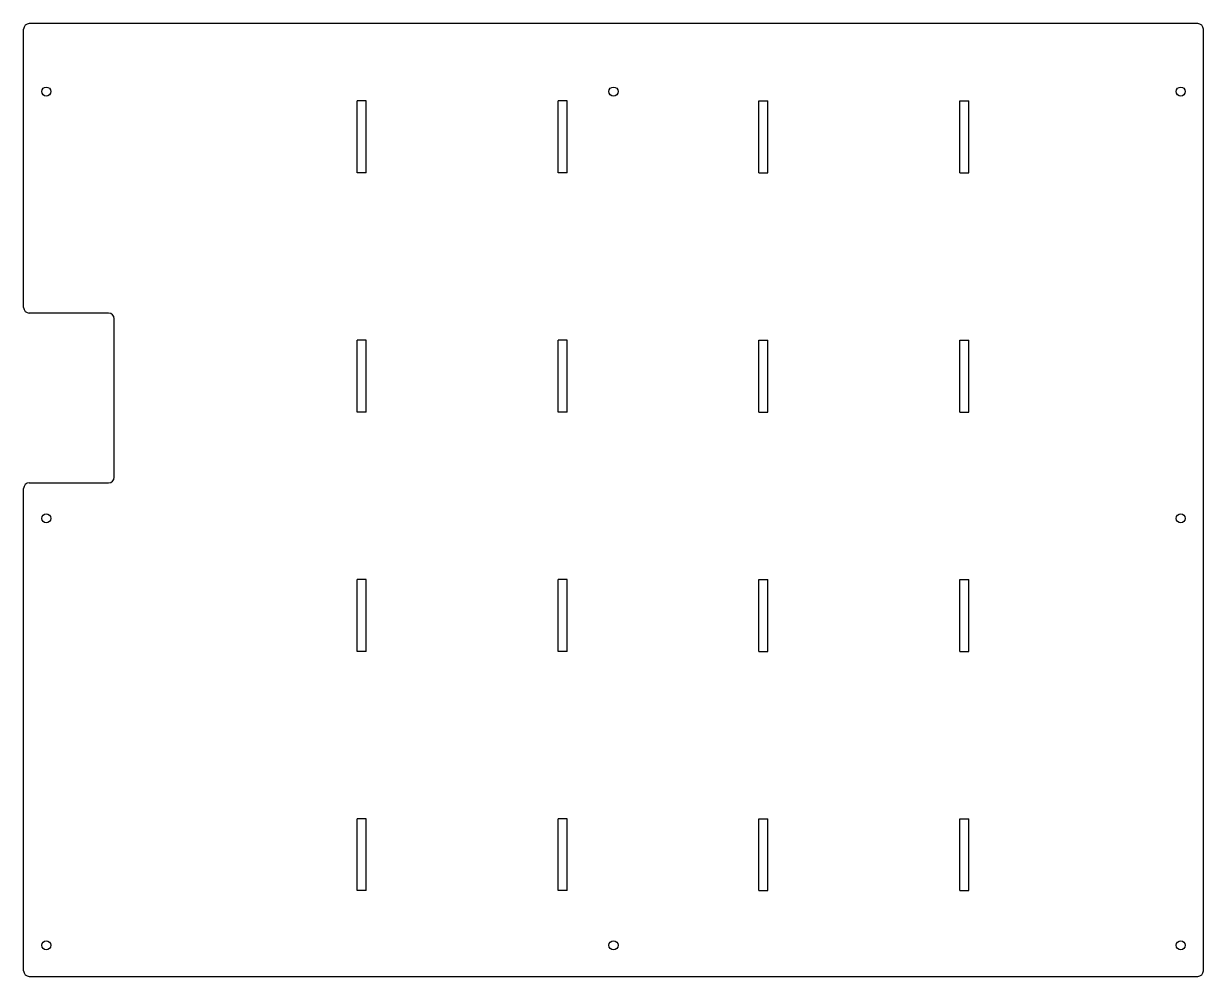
# Model space of a CAD drawing. Header units: millimetres. Extents: x -226 to 191, y 0 to 337.
import ezdxf

# ---------------------------------------------------------------- set-up
doc = ezdxf.new("R2010")
doc.units = ezdxf.units.MM

msp = doc.modelspace()

# ---------------------------------------------------------------- linework, layer by layer
at = {"color": 7, "linetype": 'Continuous', "lineweight": 25}
for p, q in [((-226, 236.38), (-226, 334.66)), ((189, 336.66), (-224, 336.66)), ((191, 2), (191, 334.66)), ((-104.9, 309.36), (-108.1, 309.36)), ((-108.1, 283.96), (-108.1, 309.36)), ((-104.9, 283.96), (-104.9, 309.36)), ((-33.9, 309.36), (-37.1, 309.36)), ((-37.1, 283.96), (-37.1, 309.36)), ((-33.9, 283.96), (-33.9, 309.36)), ((33.9, 283.96), (33.9, 309.36)), ((33.9, 309.36), (37.1, 309.36)), ((37.1, 283.96), (37.1, 309.36)), ((104.9, 283.96), (104.9, 309.36)), ((104.9, 309.36), (108.1, 309.36)), ((108.1, 283.96), (108.1, 309.36)), ((-104.9, 283.96), (-108.1, 283.96)), ((-33.9, 283.96), (-37.1, 283.96)), ((33.9, 283.96), (37.1, 283.96)), ((104.9, 283.96), (108.1, 283.96)), ((-196, 234.38), (-224, 234.38)), ((-194, 176.38), (-194, 232.38)), ((-104.9, 224.81), (-108.1, 224.81)), ((-108.1, 199.41), (-108.1, 224.81)), ((-104.9, 199.41), (-104.9, 224.81)), ((-33.9, 224.81), (-37.1, 224.81)), ((-37.1, 199.41), (-37.1, 224.81)), ((-33.9, 199.41), (-33.9, 224.81)), ((33.9, 199.41), (33.9, 224.81)), ((33.9, 224.81), (37.1, 224.81)), ((37.1, 199.41), (37.1, 224.81)), ((104.9, 199.41), (104.9, 224.81)), ((104.9, 224.81), (108.1, 224.81)), ((108.1, 199.41), (108.1, 224.81)), ((-104.9, 199.41), (-108.1, 199.41)), ((-33.9, 199.41), (-37.1, 199.41)), ((33.9, 199.41), (37.1, 199.41)), ((104.9, 199.41), (108.1, 199.41)), ((-226, 2), (-226, 172.38)), ((-224, 174.38), (-196, 174.38)), ((-104.9, 140.25), (-108.1, 140.25)), ((-108.1, 114.85), (-108.1, 140.25)), ((-104.9, 114.85), (-104.9, 140.25)), ((-33.9, 140.25), (-37.1, 140.25)), ((-37.1, 114.85), (-37.1, 140.25)), ((-33.9, 114.85), (-33.9, 140.25)), ((33.9, 114.85), (33.9, 140.25)), ((33.9, 140.25), (37.1, 140.25)), ((37.1, 114.85), (37.1, 140.25)), ((104.9, 114.85), (104.9, 140.25)), ((104.9, 140.25), (108.1, 140.25)), ((108.1, 114.85), (108.1, 140.25)), ((-104.9, 114.85), (-108.1, 114.85)), ((-33.9, 114.85), (-37.1, 114.85)), ((33.9, 114.85), (37.1, 114.85)), ((104.9, 114.85), (108.1, 114.85)), ((-104.9, 55.7), (-108.1, 55.7)), ((-108.1, 30.3), (-108.1, 55.7)), ((-104.9, 30.3), (-104.9, 55.7)), ((-33.9, 55.7), (-37.1, 55.7)), ((-37.1, 30.3), (-37.1, 55.7)), ((-33.9, 30.3), (-33.9, 55.7)), ((33.9, 30.3), (33.9, 55.7)), ((33.9, 55.7), (37.1, 55.7)), ((37.1, 30.3), (37.1, 55.7)), ((104.9, 30.3), (104.9, 55.7)), ((104.9, 55.7), (108.1, 55.7)), ((108.1, 30.3), (108.1, 55.7)), ((-104.9, 30.3), (-108.1, 30.3)), ((-33.9, 30.3), (-37.1, 30.3)), ((33.9, 30.3), (37.1, 30.3)), ((104.9, 30.3), (108.1, 30.3)), ((-224, 0), (189, 0))]:
    msp.add_line(p, q, dxfattribs=at)
for centre in [(-218, 312.66), (-17.5, 312.66), (183, 312.66), (-218, 161.83), (183, 161.83), (-218, 11), (-17.5, 11), (183, 11)]:
    msp.add_circle(centre, 1.6, dxfattribs=at)
for centre, start, end in [((-224, 334.66), 90, 180), ((189, 334.66), 0, 90), ((-224, 236.38), 180, 270), ((-196, 232.38), 0, 90), ((-196, 176.38), 270, 0), ((-224, 172.38), 90, 180), ((-224, 2), 180, 270), ((189, 2), 270, 0)]:
    msp.add_arc(centre, 2, start, end, dxfattribs=at)

doc.saveas('drawing.dxf')
